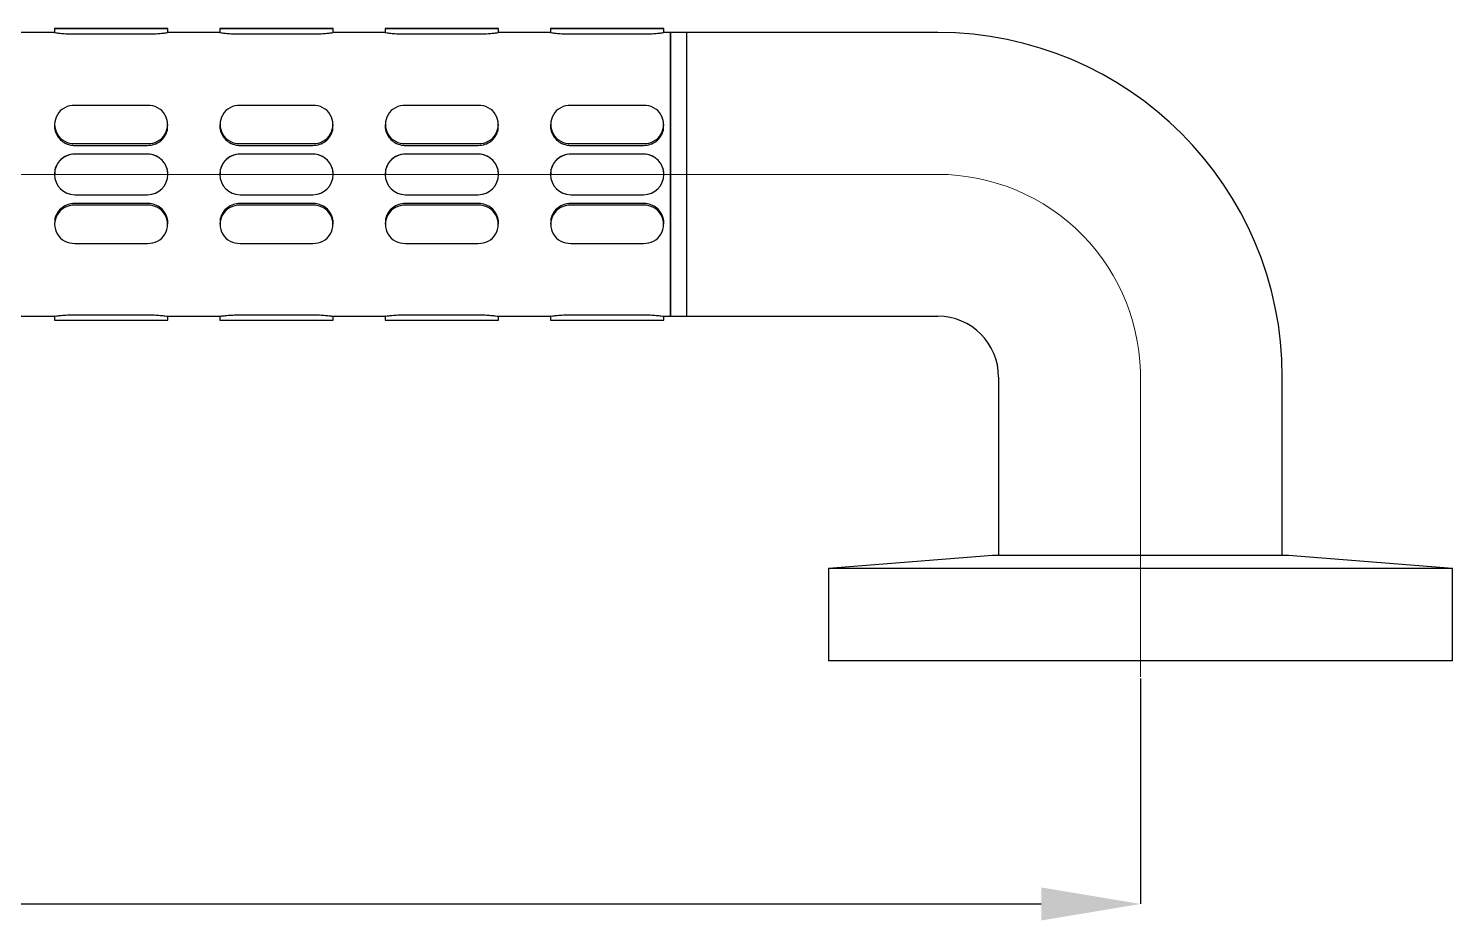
# Model space of a CAD drawing. Extents: x 109 to 1049, y 29 to 427.
# Drawn here: x 293.5 to 352.1, y 179 to 215.7 of the extents above; entities that cross this region are included whole.
import ezdxf

# ---------------------------------------------------------------- set-up
doc = ezdxf.new("R2010")
doc.units = 0
doc.header["$LTSCALE"] = 23.1
doc.header["$MEASUREMENT"] = 0
doc.linetypes.add('CENTERX2', pattern=[20.32, 12.7, -2.54, 2.54, -2.54])
doc.layers.get('0').update_dxf_attribs({"linetype": 'CONTINUOUS'})
doc.layers.add('10', color=7, linetype='CONTINUOUS')
doc.layers.add('中心线层', color=1, linetype='CENTERX2', lineweight=25)

msp = doc.modelspace()

# ---------------------------------------------------------------- linework, layer by layer
at = {"color": 7, "linetype": 'Continuous', "lineweight": 25}
for p, q in [((294.616, 215.5621), (292.4618, 215.5621)), ((294.6055, 215.7287), (294.6055, 215.5606)), ((298.4388, 215.7288), (295.4388, 215.7288)), ((295.4388, 215.7287), (298.4388, 215.7287)), ((301.416, 215.5621), (299.2618, 215.5621)), ((299.2722, 215.5606), (299.2722, 215.7287)), ((301.4055, 215.7287), (301.4055, 215.5606)), ((305.2388, 215.7288), (302.2388, 215.7288)), ((302.2388, 215.7287), (305.2388, 215.7287)), ((308.216, 215.5621), (306.0618, 215.5621)), ((306.0722, 215.5606), (306.0722, 215.7287)), ((308.2055, 215.7287), (308.2055, 215.5606)), ((312.0388, 215.7288), (309.0388, 215.7288)), ((309.0388, 215.7287), (312.0388, 215.7287)), ((315.016, 215.5621), (312.8618, 215.5621)), ((312.8722, 215.5606), (312.8722, 215.7287)), ((315.0055, 215.7287), (315.0055, 215.5606)), ((318.8388, 215.7288), (315.8388, 215.7288)), ((315.8388, 215.7287), (318.8388, 215.7287)), ((319.9388, 215.5621), (319.6618, 215.5621)), ((319.6722, 215.5606), (319.6722, 215.7287)), ((320.6055, 215.5621), (319.9388, 215.5621)), ((319.9388, 209.7284), (319.9388, 215.5621)), ((319.9388, 215.5621), (319.9388, 209.7287)), ((330.9388, 215.5621), (320.6055, 215.5621)), ((320.6055, 215.5621), (320.6055, 209.7287)), ((320.6055, 215.5621), (320.6055, 203.8954)), ((295.4388, 215.5022), (298.4388, 215.5022)), ((302.2388, 215.5022), (305.2388, 215.5022)), ((309.0388, 215.5022), (312.0388, 215.5022)), ((315.8388, 215.5022), (318.8388, 215.5022)), ((298.4388, 212.5636), (295.4388, 212.5636)), ((305.2388, 212.5636), (302.2388, 212.5636)), ((312.0388, 212.5636), (309.0388, 212.5636)), ((318.8388, 212.5636), (315.8388, 212.5636)), ((294.6055, 211.7805), (294.6055, 211.723)), ((299.2722, 211.723), (299.2722, 211.7805)), ((301.4055, 211.7805), (301.4055, 211.723)), ((306.0722, 211.723), (306.0722, 211.7805)), ((308.2055, 211.7805), (308.2055, 211.723)), ((312.8722, 211.723), (312.8722, 211.7805)), ((315.0055, 211.7805), (315.0055, 211.723)), ((319.6722, 211.723), (319.6722, 211.7805)), ((295.4388, 210.9974), (298.4388, 210.9974)), ((295.4388, 210.9199), (298.4388, 210.9199)), ((302.2388, 210.9974), (305.2388, 210.9974)), ((302.2388, 210.9199), (305.2388, 210.9199)), ((309.0388, 210.9974), (312.0388, 210.9974)), ((309.0388, 210.9199), (312.0388, 210.9199)), ((315.8388, 210.9974), (318.8388, 210.9974)), ((315.8388, 210.9199), (318.8388, 210.9199)), ((298.4388, 210.5617), (295.4388, 210.5617)), ((298.4388, 210.5617), (295.4388, 210.5617)), ((305.2388, 210.5617), (302.2388, 210.5617)), ((305.2388, 210.5617), (302.2388, 210.5617)), ((312.0388, 210.5617), (309.0388, 210.5617)), ((312.0388, 210.5617), (309.0388, 210.5617)), ((318.8388, 210.5617), (315.8388, 210.5617)), ((318.8388, 210.5617), (315.8388, 210.5617)), ((294.6055, 209.7284), (294.6055, 209.7283)), ((299.2722, 209.7283), (299.2722, 209.7284)), ((301.4055, 209.7284), (301.4055, 209.7283)), ((306.0722, 209.7283), (306.0722, 209.7284)), ((308.2055, 209.7284), (308.2055, 209.7283)), ((312.8722, 209.7283), (312.8722, 209.7284)), ((315.0055, 209.7284), (315.0055, 209.7283)), ((319.6722, 209.7283), (319.6722, 209.7284)), ((319.9388, 209.7287), (319.9388, 203.8954)), ((319.9388, 203.8954), (319.9388, 209.7284)), ((320.6055, 209.7287), (320.6055, 203.8954)), ((295.4388, 208.895), (298.4388, 208.895)), ((298.4388, 208.5368), (295.4388, 208.5368)), ((302.2388, 208.895), (305.2388, 208.895)), ((305.2388, 208.5368), (302.2388, 208.5368)), ((309.0388, 208.895), (312.0388, 208.895)), ((312.0388, 208.5368), (309.0388, 208.5368)), ((315.8388, 208.895), (318.8388, 208.895)), ((318.8388, 208.5368), (315.8388, 208.5368)), ((298.4388, 208.4593), (295.4388, 208.4593)), ((305.2388, 208.4593), (302.2388, 208.4593)), ((312.0388, 208.4593), (309.0388, 208.4593)), ((318.8388, 208.4593), (315.8388, 208.4593)), ((294.6055, 207.7338), (294.6055, 207.6762)), ((299.2722, 207.6762), (299.2722, 207.7338)), ((301.4055, 207.7338), (301.4055, 207.6762)), ((306.0722, 207.6762), (306.0722, 207.7338)), ((308.2055, 207.7338), (308.2055, 207.6762)), ((312.8722, 207.6762), (312.8722, 207.7338)), ((315.0055, 207.7338), (315.0055, 207.6762)), ((319.6722, 207.6762), (319.6722, 207.7338)), ((295.4388, 206.8932), (298.4388, 206.8932)), ((302.2388, 206.8932), (305.2388, 206.8932)), ((309.0388, 206.8932), (312.0388, 206.8932)), ((315.8388, 206.8932), (318.8388, 206.8932)), ((292.4617, 203.8954), (294.6159, 203.8954)), ((294.6055, 203.8969), (294.6055, 203.7287)), ((295.4388, 203.9552), (298.4388, 203.9552)), ((299.2617, 203.8954), (301.4083, 203.8954)), ((299.2722, 203.7287), (299.2722, 203.8969)), ((301.4055, 203.8958), (301.4055, 203.7287)), ((302.2388, 203.9552), (305.2388, 203.9552)), ((306.0694, 203.8954), (308.2159, 203.8954)), ((306.0722, 203.7287), (306.0722, 203.8958)), ((308.2055, 203.8969), (308.2055, 203.7287)), ((309.0388, 203.9552), (312.0388, 203.9552)), ((312.8617, 203.8954), (315.0159, 203.8954)), ((312.8722, 203.7287), (312.8722, 203.8969)), ((315.0055, 203.8969), (315.0055, 203.7287)), ((315.8388, 203.9552), (318.8388, 203.9552)), ((319.6617, 203.8954), (319.9388, 203.8954)), ((319.6722, 203.7287), (319.6722, 203.8969)), ((319.9388, 203.8954), (320.6055, 203.8954)), ((320.6055, 203.8954), (330.9388, 203.8954)), ((295.4388, 203.7287), (298.4388, 203.7287)), ((302.2388, 203.7287), (305.2388, 203.7287)), ((309.0388, 203.7287), (312.0388, 203.7287)), ((315.8388, 203.7287), (318.8388, 203.7287)), ((333.4388, 201.3954), (333.4388, 194.0621)), ((345.1055, 194.0621), (345.1055, 201.3954)), ((333.1888, 194.0621), (326.4388, 193.5238)), ((345.3555, 194.0621), (333.1888, 194.0621)), ((352.1055, 193.5238), (345.3555, 194.0621)), ((326.4388, 193.5238), (326.4388, 189.7287)), ((352.1055, 193.5238), (326.4388, 193.5238)), ((352.1055, 189.7287), (352.1055, 193.5238)), ((352.1055, 189.7287), (326.4388, 189.7287))]:
    msp.add_line(p, q, dxfattribs=at)
at = {"color": 7, "linetype": 'Continuous', "lineweight": 25, "flags": 128}
for points in [[(295.4388, 215.7288), (295.1199, 215.7288), (294.8496, 215.7288), (294.6689, 215.7288), (294.6055, 215.7287), (294.6689, 215.7287), (294.8496, 215.7287), (295.1199, 215.7287), (295.4388, 215.7287)], [(298.4388, 215.7287), (298.7577, 215.7287), (299.0281, 215.7287), (299.2087, 215.7287), (299.2722, 215.7287), (299.2087, 215.7288), (299.0281, 215.7288), (298.7577, 215.7288), (298.4388, 215.7288)], [(302.2388, 215.7288), (301.9199, 215.7288), (301.6496, 215.7288), (301.4689, 215.7288), (301.4055, 215.7287), (301.4689, 215.7287), (301.6496, 215.7287), (301.9199, 215.7287), (302.2388, 215.7287)], [(305.2388, 215.7287), (305.5577, 215.7287), (305.8281, 215.7287), (306.0087, 215.7287), (306.0722, 215.7287), (306.0087, 215.7288), (305.8281, 215.7288), (305.5577, 215.7288), (305.2388, 215.7288)], [(309.0388, 215.7288), (308.7199, 215.7288), (308.4496, 215.7288), (308.2689, 215.7288), (308.2055, 215.7287), (308.2689, 215.7287), (308.4496, 215.7287), (308.7199, 215.7287), (309.0388, 215.7287)], [(312.0388, 215.7287), (312.3577, 215.7287), (312.6281, 215.7287), (312.8087, 215.7287), (312.8722, 215.7287), (312.8087, 215.7288), (312.6281, 215.7288), (312.3577, 215.7288), (312.0388, 215.7288)], [(315.8388, 215.7288), (315.5199, 215.7288), (315.2496, 215.7288), (315.0689, 215.7288), (315.0055, 215.7287), (315.0689, 215.7287), (315.2496, 215.7287), (315.5199, 215.7287), (315.8388, 215.7287)], [(318.8388, 215.7287), (319.1577, 215.7287), (319.4281, 215.7287), (319.6087, 215.7287), (319.6722, 215.7287), (319.6087, 215.7288), (319.4281, 215.7288), (319.1577, 215.7288), (318.8388, 215.7288)], [(294.6055, 203.7287), (294.6689, 203.7287), (294.8496, 203.7287), (295.1199, 203.7287), (295.4388, 203.7287)], [(298.4388, 203.7287), (298.7577, 203.7287), (299.0281, 203.7287), (299.2087, 203.7287), (299.2722, 203.7287)], [(301.4055, 203.7287), (301.4689, 203.7287), (301.6496, 203.7287), (301.9199, 203.7287), (302.2388, 203.7287)], [(305.2388, 203.7287), (305.5577, 203.7287), (305.8281, 203.7287), (306.0087, 203.7287), (306.0722, 203.7287)], [(308.2055, 203.7287), (308.2689, 203.7287), (308.4496, 203.7287), (308.7199, 203.7287), (309.0388, 203.7287)], [(312.0388, 203.7287), (312.3577, 203.7287), (312.6281, 203.7287), (312.8087, 203.7287), (312.8722, 203.7287)], [(315.0055, 203.7287), (315.0689, 203.7287), (315.2496, 203.7287), (315.5199, 203.7287), (315.8388, 203.7287)], [(318.8388, 203.7287), (319.1577, 203.7287), (319.4281, 203.7287), (319.6087, 203.7287), (319.6722, 203.7287)]]:
    msp.add_lwpolyline(points, dxfattribs=at)
at = {"color": 7, "linetype": 'Continuous', "lineweight": 25}
for centre, radius, start, end in [((330.9388, 201.3954), 14.1667, 0, 90), ((295.3996, 211.7805), 0.7841, 87.133624, 272.866376), ((298.478, 211.7805), 0.7841, 267.133624, 92.866376), ((302.1996, 211.7805), 0.7841, 87.133624, 272.866376), ((305.278, 211.7805), 0.7841, 267.133624, 92.866376), ((308.9996, 211.7805), 0.7841, 87.133624, 272.866376), ((312.078, 211.7805), 0.7841, 267.133624, 92.866376), ((315.7996, 211.7805), 0.7841, 87.133624, 272.866376), ((318.878, 211.7805), 0.7841, 267.133624, 92.866376), ((295.4388, 209.7283), 0.8333, 90, 270), ((298.4388, 209.7283), 0.8333, 270, 90), ((302.2388, 209.7283), 0.8333, 90, 270), ((305.2388, 209.7283), 0.8333, 270, 90), ((309.0388, 209.7283), 0.8333, 90, 270), ((312.0388, 209.7283), 0.8333, 270, 90), ((315.8388, 209.7283), 0.8333, 90, 270), ((318.8388, 209.7283), 0.8333, 270, 90), ((295.3996, 207.6762), 0.784, 87.131397, 272.868603), ((298.4781, 207.6762), 0.784, 267.131397, 92.868603), ((302.1996, 207.6762), 0.784, 87.131397, 272.868603), ((305.2781, 207.6762), 0.784, 267.131397, 92.868603), ((308.9996, 207.6762), 0.784, 87.131397, 272.868603), ((312.0781, 207.6762), 0.784, 267.131397, 92.868603), ((315.7996, 207.6762), 0.784, 87.131397, 272.868603), ((318.8781, 207.6762), 0.784, 267.131397, 92.868603), ((330.9388, 201.3954), 2.5, 0, 90)]:
    msp.add_arc(centre, radius, start, end, dxfattribs=at)
for points, knots in [([(294.616, 215.5606), (294.613, 215.561), (294.6014, 215.5626), (294.6768, 215.5519), (294.8345, 215.5327), (295.0669, 215.5123), (295.2813, 215.503), (295.4069, 215.5024), (295.4388, 215.5022)], [0, 0, 0, 0, 0.0711883, 0.2834835, 0.4965293, 0.7114697, 0.9265306, 1, 1, 1, 1]), ([(298.4388, 215.5022), (298.532, 215.5035), (298.7182, 215.5062), (298.9673, 215.5251), (299.1545, 215.5457), (299.2618, 215.5606), (299.2618, 215.5606), (299.2618, 215.5606)], [0, 0, 0, 0, 0.2132805, 0.4265081, 0.6411082, 0.8566238, 1, 1, 1, 1]), ([(301.416, 215.5606), (301.413, 215.561), (301.4014, 215.5626), (301.4768, 215.5519), (301.6345, 215.5327), (301.8669, 215.5123), (302.0813, 215.503), (302.2069, 215.5024), (302.2388, 215.5022)], [0, 0, 0, 0, 0.0711883, 0.2834835, 0.4965293, 0.7114697, 0.9265306, 1, 1, 1, 1]), ([(305.2388, 215.5022), (305.332, 215.5035), (305.5182, 215.5062), (305.7673, 215.5251), (305.9545, 215.5457), (306.0618, 215.5606), (306.0618, 215.5606), (306.0618, 215.5606)], [0, 0, 0, 0, 0.2132805, 0.4265081, 0.6411082, 0.8566238, 1, 1, 1, 1]), ([(308.216, 215.5606), (308.213, 215.561), (308.2014, 215.5626), (308.2768, 215.5519), (308.4345, 215.5327), (308.6669, 215.5123), (308.8813, 215.503), (309.0069, 215.5024), (309.0388, 215.5022)], [0, 0, 0, 0, 0.0711883, 0.2834835, 0.4965293, 0.7114697, 0.9265306, 1, 1, 1, 1]), ([(312.0388, 215.5022), (312.132, 215.5035), (312.3182, 215.5062), (312.5673, 215.5251), (312.7545, 215.5457), (312.8618, 215.5606), (312.8618, 215.5606), (312.8618, 215.5606)], [0, 0, 0, 0, 0.2132805, 0.4265081, 0.6411082, 0.8566238, 1, 1, 1, 1]), ([(315.016, 215.5606), (315.013, 215.561), (315.0014, 215.5626), (315.0768, 215.5519), (315.2345, 215.5327), (315.4669, 215.5123), (315.6813, 215.503), (315.8069, 215.5024), (315.8388, 215.5022)], [0, 0, 0, 0, 0.0711883, 0.2834835, 0.4965293, 0.7114697, 0.9265306, 1, 1, 1, 1]), ([(318.8388, 215.5022), (318.932, 215.5035), (319.1182, 215.5062), (319.3673, 215.5251), (319.5545, 215.5457), (319.6618, 215.5606), (319.6618, 215.5606), (319.6618, 215.5606)], [0, 0, 0, 0, 0.2132805, 0.4265081, 0.6411082, 0.8566238, 1, 1, 1, 1]), ([(294.6159, 211.7224), (294.613, 211.6938), (294.6015, 211.5787), (294.6768, 211.3761), (294.8345, 211.1518), (295.0669, 210.9896), (295.2813, 210.9255), (295.4069, 210.9211), (295.4388, 210.9199)], [0, 0, 0, 0, 0.0704963, 0.2829497, 0.4961541, 0.7112547, 0.9264759, 1, 1, 1, 1]), ([(298.4388, 210.9199), (298.532, 210.929), (298.7182, 210.947), (298.9673, 211.0869), (299.1545, 211.2912), (299.2618, 211.5167), (299.2618, 211.6645), (299.2618, 211.7235)], [0, 0, 0, 0, 0.2132484, 0.4264439, 0.6410117, 0.8564949, 1, 1, 1, 1]), ([(301.4159, 211.7224), (301.413, 211.6938), (301.4015, 211.5787), (301.4768, 211.3761), (301.6345, 211.1518), (301.8669, 210.9896), (302.0813, 210.9255), (302.2069, 210.9211), (302.2388, 210.9199)], [0, 0, 0, 0, 0.0704963, 0.2829497, 0.4961541, 0.7112547, 0.9264759, 1, 1, 1, 1]), ([(305.2388, 210.9199), (305.332, 210.929), (305.5182, 210.947), (305.7673, 211.0869), (305.9545, 211.2912), (306.0618, 211.5167), (306.0618, 211.6645), (306.0618, 211.7235)], [0, 0, 0, 0, 0.2132484, 0.4264439, 0.6410117, 0.8564949, 1, 1, 1, 1]), ([(308.2159, 211.7224), (308.213, 211.6938), (308.2015, 211.5787), (308.2768, 211.3761), (308.4345, 211.1518), (308.6669, 210.9896), (308.8813, 210.9255), (309.0069, 210.9211), (309.0388, 210.9199)], [0, 0, 0, 0, 0.0704963, 0.2829497, 0.4961541, 0.7112547, 0.9264759, 1, 1, 1, 1]), ([(312.0388, 210.9199), (312.132, 210.929), (312.3182, 210.947), (312.5673, 211.0869), (312.7545, 211.2912), (312.8618, 211.5167), (312.8618, 211.6645), (312.8618, 211.7235)], [0, 0, 0, 0, 0.2132484, 0.4264439, 0.6410117, 0.8564949, 1, 1, 1, 1]), ([(315.0159, 211.7224), (315.013, 211.6938), (315.0015, 211.5787), (315.0768, 211.3761), (315.2345, 211.1518), (315.4669, 210.9896), (315.6813, 210.9255), (315.8069, 210.9211), (315.8388, 210.9199)], [0, 0, 0, 0, 0.0704963, 0.2829497, 0.4961541, 0.7112547, 0.9264759, 1, 1, 1, 1]), ([(318.8388, 210.9199), (318.932, 210.929), (319.1182, 210.947), (319.3673, 211.0869), (319.5545, 211.2912), (319.6618, 211.5167), (319.6618, 211.6645), (319.6618, 211.7235)], [0, 0, 0, 0, 0.2132484, 0.4264439, 0.6410117, 0.8564949, 1, 1, 1, 1]), ([(295.4388, 210.5617), (295.3457, 210.5526), (295.1595, 210.5343), (294.9104, 210.3923), (294.7232, 210.1824), (294.6159, 209.9479), (294.6159, 209.7906), (294.6159, 209.7278)], [0, 0, 0, 0, 0.2132484, 0.4264439, 0.6410117, 0.8564949, 1, 1, 1, 1]), ([(299.2618, 209.7289), (299.2647, 209.7596), (299.2762, 209.8826), (299.2009, 210.0943), (299.0432, 210.3261), (298.8108, 210.4912), (298.5964, 210.5561), (298.4708, 210.5606), (298.4388, 210.5617)], [0, 0, 0, 0, 0.0704963, 0.2829497, 0.4961541, 0.7112547, 0.9264759, 1, 1, 1, 1]), ([(302.2388, 210.5617), (302.1457, 210.5526), (301.9595, 210.5343), (301.7104, 210.3923), (301.5232, 210.1824), (301.4159, 209.9479), (301.4159, 209.7906), (301.4159, 209.7278)], [0, 0, 0, 0, 0.2132484, 0.4264439, 0.6410117, 0.8564949, 1, 1, 1, 1]), ([(306.0618, 209.7289), (306.0647, 209.7596), (306.0762, 209.8826), (306.0009, 210.0943), (305.8432, 210.3261), (305.6108, 210.4912), (305.3964, 210.5561), (305.2708, 210.5606), (305.2388, 210.5617)], [0, 0, 0, 0, 0.0704963, 0.2829497, 0.4961541, 0.7112547, 0.9264759, 1, 1, 1, 1]), ([(309.0388, 210.5617), (308.9457, 210.5526), (308.7595, 210.5343), (308.5104, 210.3923), (308.3232, 210.1824), (308.2159, 209.9479), (308.2159, 209.7906), (308.2159, 209.7278)], [0, 0, 0, 0, 0.2132484, 0.4264439, 0.6410117, 0.8564949, 1, 1, 1, 1]), ([(312.8618, 209.7289), (312.8647, 209.7596), (312.8762, 209.8826), (312.8009, 210.0943), (312.6432, 210.3261), (312.4108, 210.4912), (312.1964, 210.5561), (312.0708, 210.5606), (312.0388, 210.5617)], [0, 0, 0, 0, 0.0704963, 0.2829497, 0.4961541, 0.7112547, 0.9264759, 1, 1, 1, 1]), ([(315.8388, 210.5617), (315.7457, 210.5526), (315.5595, 210.5343), (315.3104, 210.3923), (315.1232, 210.1824), (315.0159, 209.9479), (315.0159, 209.7906), (315.0159, 209.7278)], [0, 0, 0, 0, 0.2132484, 0.4264439, 0.6410117, 0.8564949, 1, 1, 1, 1]), ([(319.6618, 209.7289), (319.6647, 209.7596), (319.6762, 209.8826), (319.6009, 210.0943), (319.4432, 210.3261), (319.2108, 210.4912), (318.9964, 210.5561), (318.8708, 210.5606), (318.8388, 210.5617)], [0, 0, 0, 0, 0.0704963, 0.2829497, 0.4961541, 0.7112547, 0.9264759, 1, 1, 1, 1]), ([(295.4388, 208.5368), (295.3457, 208.5278), (295.1595, 208.5097), (294.9104, 208.3698), (294.7232, 208.1655), (294.6159, 207.94), (294.6159, 207.7923), (294.6159, 207.7332)], [0, 0, 0, 0, 0.2132484, 0.4264439, 0.6410117, 0.8564949, 1, 1, 1, 1]), ([(299.2618, 207.7343), (299.2647, 207.763), (299.2762, 207.878), (299.2009, 208.0806), (299.0432, 208.305), (298.8108, 208.4671), (298.5964, 208.5313), (298.4708, 208.5357), (298.4388, 208.5368)], [0, 0, 0, 0, 0.0704963, 0.2829497, 0.4961541, 0.7112547, 0.9264759, 1, 1, 1, 1]), ([(302.2388, 208.5368), (302.1457, 208.5278), (301.9595, 208.5097), (301.7104, 208.3698), (301.5232, 208.1655), (301.4159, 207.94), (301.4159, 207.7923), (301.4159, 207.7332)], [0, 0, 0, 0, 0.2132484, 0.4264439, 0.6410117, 0.8564949, 1, 1, 1, 1]), ([(306.0618, 207.7343), (306.0647, 207.763), (306.0762, 207.878), (306.0009, 208.0806), (305.8432, 208.305), (305.6108, 208.4671), (305.3964, 208.5313), (305.2708, 208.5357), (305.2388, 208.5368)], [0, 0, 0, 0, 0.0704963, 0.2829497, 0.4961541, 0.7112547, 0.9264759, 1, 1, 1, 1]), ([(309.0388, 208.5368), (308.9457, 208.5278), (308.7595, 208.5097), (308.5104, 208.3698), (308.3232, 208.1655), (308.2159, 207.94), (308.2159, 207.7923), (308.2159, 207.7332)], [0, 0, 0, 0, 0.2132484, 0.4264439, 0.6410117, 0.8564949, 1, 1, 1, 1]), ([(312.8618, 207.7343), (312.8647, 207.763), (312.8762, 207.878), (312.8009, 208.0806), (312.6432, 208.305), (312.4108, 208.4671), (312.1964, 208.5313), (312.0708, 208.5357), (312.0388, 208.5368)], [0, 0, 0, 0, 0.0704963, 0.2829497, 0.4961541, 0.7112547, 0.9264759, 1, 1, 1, 1]), ([(315.8388, 208.5368), (315.7457, 208.5278), (315.5595, 208.5097), (315.3104, 208.3698), (315.1232, 208.1655), (315.0159, 207.94), (315.0159, 207.7923), (315.0159, 207.7332)], [0, 0, 0, 0, 0.2132484, 0.4264439, 0.6410117, 0.8564949, 1, 1, 1, 1]), ([(319.6618, 207.7343), (319.6647, 207.763), (319.6762, 207.878), (319.6009, 208.0806), (319.4432, 208.305), (319.2108, 208.4671), (318.9964, 208.5313), (318.8708, 208.5357), (318.8388, 208.5368)], [0, 0, 0, 0, 0.0704963, 0.2829497, 0.4961541, 0.7112547, 0.9264759, 1, 1, 1, 1]), ([(294.6159, 203.8969), (294.613, 203.8965), (294.6015, 203.8948), (294.6768, 203.9056), (294.8345, 203.9247), (295.0669, 203.9451), (295.2813, 203.9544), (295.4069, 203.955), (295.4388, 203.9552)], [0, 0, 0, 0, 0.0706362, 0.2830576, 0.4962299, 0.7112982, 0.926487, 1, 1, 1, 1]), ([(298.4388, 203.9552), (298.532, 203.9538), (298.7182, 203.9511), (298.9673, 203.9323), (299.1545, 203.9117), (299.2617, 203.8969), (299.2617, 203.8969), (299.2617, 203.8969)], [0, 0, 0, 0, 0.2134074, 0.4267619, 0.6414896, 0.8571335, 1, 1, 1, 1]), ([(301.4083, 203.8958), (301.4082, 203.8958), (301.4079, 203.8957), (301.4342, 203.8995), (301.4825, 203.906), (301.5534, 203.9148), (301.6428, 203.9248), (301.7502, 203.9349), (301.8708, 203.9439), (302.0032, 203.9509), (302.1115, 203.954), (302.1908, 203.9551), (302.2228, 203.9551), (302.2388, 203.9552)], [0, 0, 0, 0, 0.0703419, 0.1751008, 0.282879, 0.388021, 0.4961593, 0.6022195, 0.7113495, 0.8174475, 0.9266754, 0.9632756, 1, 1, 1, 1]), ([(305.2388, 203.9552), (305.2848, 203.9549), (305.3779, 203.9542), (305.5131, 203.9491), (305.6417, 203.9416), (305.758, 203.9322), (305.861, 203.922), (305.9458, 203.9123), (306.0117, 203.9038), (306.0535, 203.8981), (306.073, 203.8953), (306.0702, 203.8957), (306.0694, 203.8958)], [0, 0, 0, 0, 0.1051345, 0.2133374, 0.3184665, 0.4266075, 0.5324105, 0.6412541, 0.7474837, 0.8568342, 0.9623318, 1, 1, 1, 1]), ([(308.2159, 203.8969), (308.213, 203.8965), (308.2015, 203.8948), (308.2768, 203.9056), (308.4345, 203.9247), (308.6669, 203.9451), (308.8813, 203.9544), (309.0069, 203.955), (309.0388, 203.9552)], [0, 0, 0, 0, 0.0706362, 0.2830576, 0.4962299, 0.7112982, 0.926487, 1, 1, 1, 1]), ([(312.0388, 203.9552), (312.132, 203.9538), (312.3182, 203.9511), (312.5673, 203.9323), (312.7545, 203.9117), (312.8617, 203.8969), (312.8617, 203.8969), (312.8617, 203.8969)], [0, 0, 0, 0, 0.2134074, 0.4267619, 0.6414896, 0.8571335, 1, 1, 1, 1]), ([(315.0159, 203.8969), (315.013, 203.8965), (315.0015, 203.8948), (315.0768, 203.9056), (315.2345, 203.9247), (315.4669, 203.9451), (315.6813, 203.9544), (315.8069, 203.955), (315.8388, 203.9552)], [0, 0, 0, 0, 0.0706362, 0.2830576, 0.4962299, 0.7112982, 0.926487, 1, 1, 1, 1]), ([(318.8388, 203.9552), (318.932, 203.9538), (319.1182, 203.9511), (319.3673, 203.9323), (319.5545, 203.9117), (319.6617, 203.8969), (319.6617, 203.8969), (319.6617, 203.8969)], [0, 0, 0, 0, 0.2134074, 0.4267619, 0.6414896, 0.8571335, 1, 1, 1, 1])]:
    msp.add_open_spline(points, degree=3, knots=knots, dxfattribs=at)
at = {"layer": '10'}
for p, q in [((339.2722, 188.9996), (339.2722, 179.7287)), ((143.0188, 179.7287), (335.1922, 179.7287))]:
    msp.add_line(p, q, dxfattribs=at)
msp.add_solid([(335.1922, 179.0487), (335.1922, 180.4087), (339.2722, 179.7287)], dxfattribs=at)
at = {"layer": '中心线层', "linetype": 'CENTERX2', "lineweight": 18}
for p, q in [((147.2076, 209.7287), (320.6941, 209.7287)), ((330.9388, 209.7287), (318.6055, 209.7287)), ((339.2722, 189.0621), (339.2722, 201.2294))]:
    msp.add_line(p, q, dxfattribs=at)
msp.add_arc((330.9388, 201.3954), 8.3333, 358.685457, 90, dxfattribs=at)

doc.saveas('drawing.dxf')
